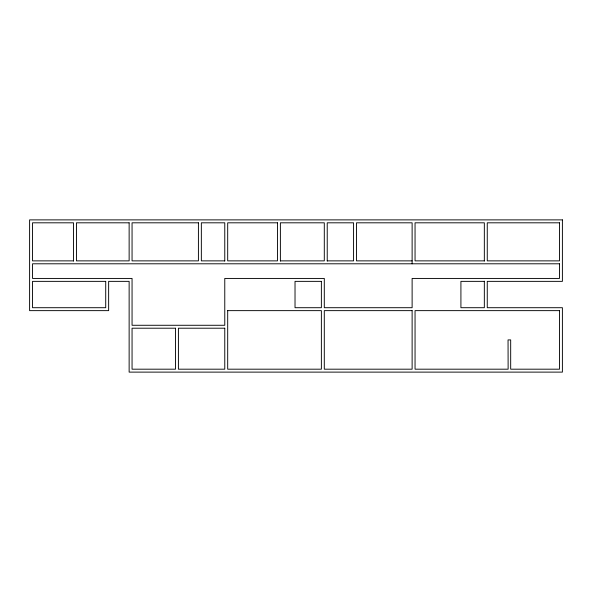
<?xml version="1.0" encoding="UTF-8"?>
<svg xmlns="http://www.w3.org/2000/svg" width="592" height="592" viewBox="0 0 592 592"><rect width="100%" height="100%" fill="white"/><g stroke="black" fill="none" stroke-linecap="round" stroke-linejoin="round"><path stroke-width="0.89" d="M73.512 260.872L32.53 260.872L32.53 222.814L73.512 222.814L73.512 261.065M224.768 260.872L201.347 260.872L201.347 222.814L224.768 222.814L224.768 261.065M280.386 260.872L324.298 260.872L324.298 222.814L280.386 222.814L280.386 261.065M327.228 260.872L353.572 260.872L353.572 222.814L327.228 222.814L327.228 261.065M412.121 260.872L356.502 260.872L356.502 222.814L412.121 222.814L412.121 263.795M484.337 260.872L415.051 260.872L415.051 222.814L484.337 222.814L484.337 261.065M484.337 281.363L460.916 281.363L460.916 307.707L484.337 307.707L484.337 281.178M227.528 310.637L321.375 310.637L321.375 369.186L227.691 369.186L227.691 310.637M562.4 219.884L29.6 219.884L29.6 310.637L108.639 310.637L108.639 281.363L129.137 281.363L129.137 372.116L562.4 372.116L562.4 307.707L487.26 307.707L487.26 281.363L562.4 281.363L562.4 219.884M129.137 222.814L76.442 222.814L76.442 260.872L129.137 260.872L129.137 222.814M198.416 222.814L132.06 222.814L132.06 260.872L198.416 260.872L198.416 222.814M277.463 222.814L227.691 222.814L227.691 260.872L277.463 260.872L277.463 222.814M559.47 222.814L487.26 222.814L487.26 260.872L559.47 260.872L559.47 222.814M559.47 263.795L32.53 263.795L32.53 278.432L132.06 278.432L132.06 325.274L224.768 325.274L224.768 278.432L324.298 278.432L324.298 307.707L412.121 307.707L412.121 278.432L559.47 278.432L559.47 263.795M105.716 281.363L32.53 281.363L32.53 307.707L105.716 307.707L105.716 281.363M321.375 281.363L295.023 281.363L295.023 307.707L321.375 307.707L321.375 281.363M412.121 310.637L324.298 310.637L324.298 369.186L412.121 369.186L412.121 310.637M559.47 310.637L415.051 310.637L415.051 369.186L508.128 369.186L508.047 339.912L510.681 339.912L510.681 369.186L559.47 369.186L559.47 310.637M175.484 328.205L132.06 328.205L132.06 369.186L175.484 369.186L175.484 328.205M224.768 328.205L178.414 328.205L178.414 369.186L224.768 369.186L224.768 328.205"/></g></svg>
